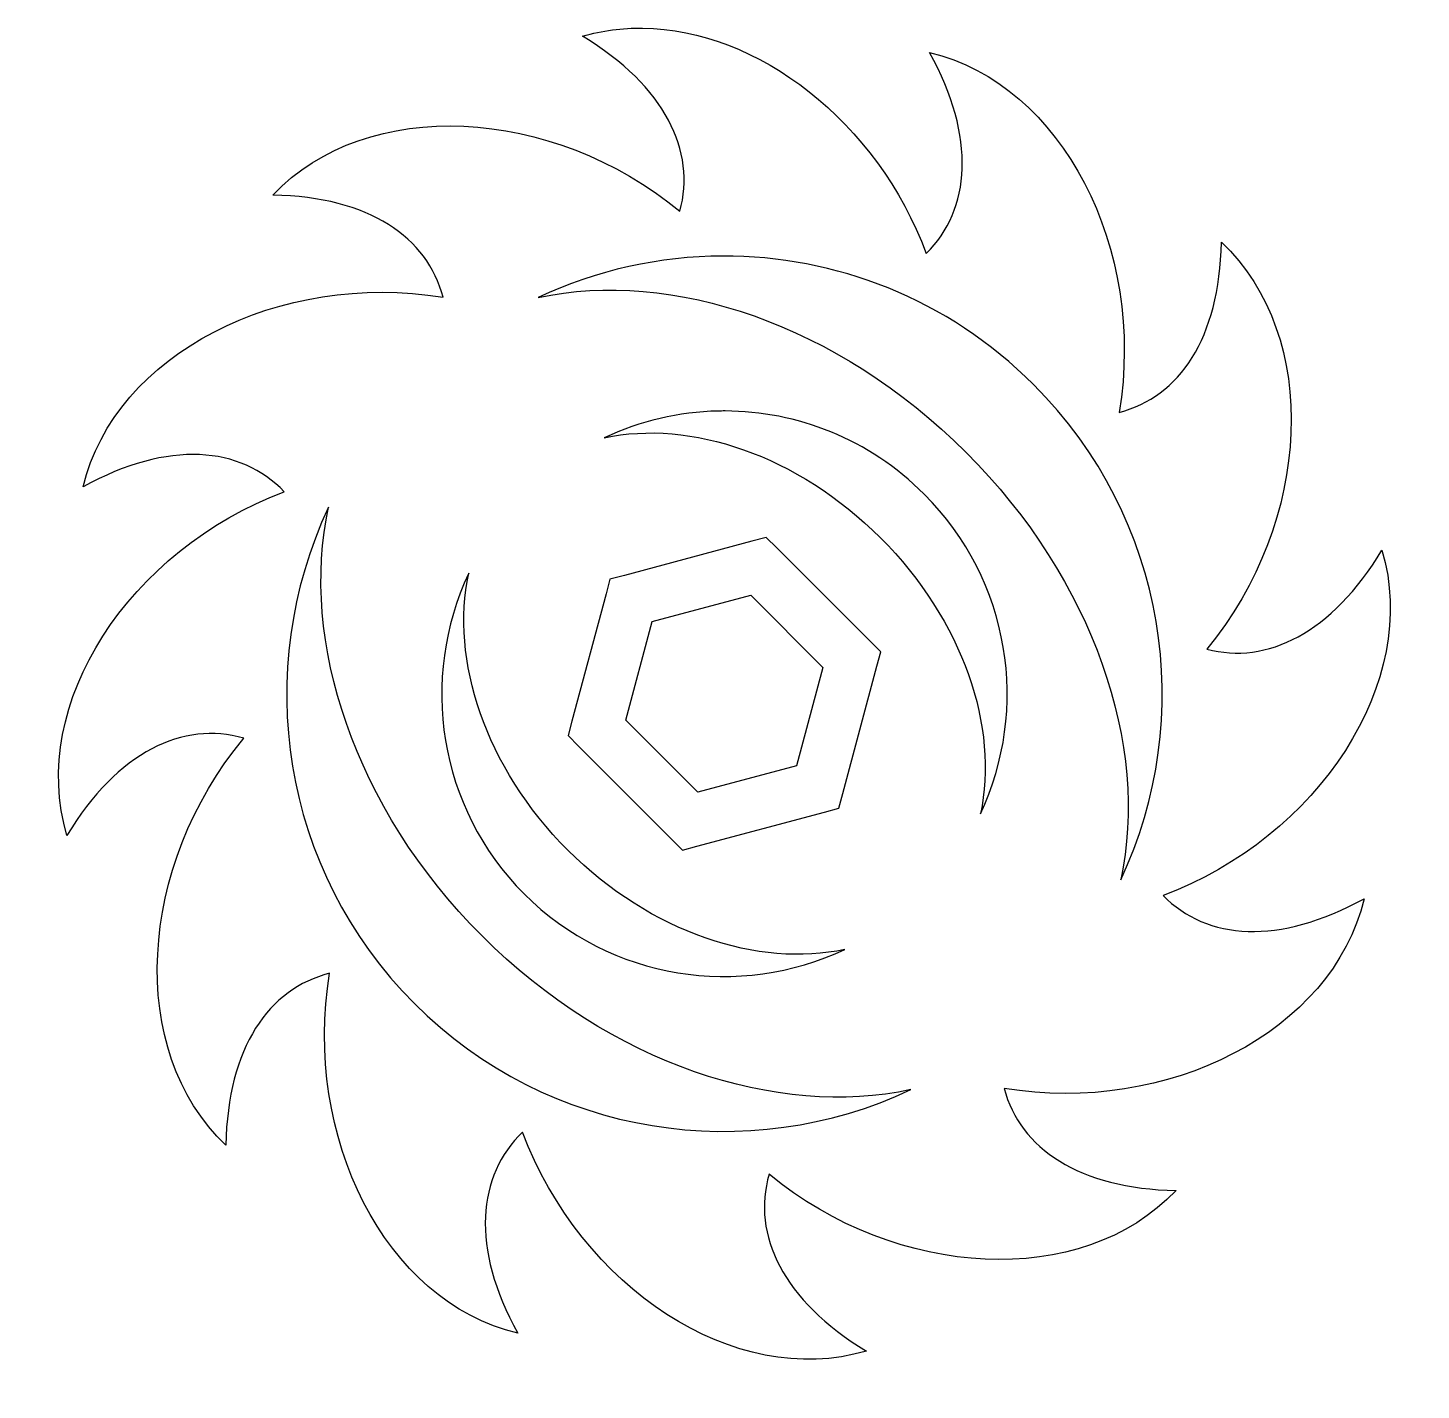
# Model space of a CAD drawing. Header units: centimetres. Extents: x -10.6 to 10.6, y -10.8 to 9.9.
import ezdxf

# ---------------------------------------------------------------- set-up
doc = ezdxf.new("R2010")
doc.units = ezdxf.units.CM
doc.header["$MEASUREMENT"] = 0
doc.layers.add('Layer 1', color=7, linetype='Continuous')

msp = doc.modelspace()

# ---------------------------------------------------------------- linework, layer by layer
at = {"layer": 'Layer 1'}
for points, knots in [([(-1.2545, 9.9002), (-1.56528, 9.9034), (-1.86416, 9.86583), (-2.16508, 9.77639), (-2.16508, 9.77639), (-0.9051, 9.01543), (-0.44168, 8.02612), (-0.68794, 7.11715), (-0.68794, 7.11715), (-2.62712, 8.71667), (-5.43605, 8.87766), (-6.86943, 7.36362), (-6.86943, 7.36362), (-5.3976, 7.33461), (-4.5251, 6.72191), (-4.28403, 5.81129), (-4.28403, 5.81129), (-6.75887, 6.22007), (-9.26795, 4.95486), (-9.75136, 2.93071), (-9.75136, 2.93071), (-8.44854, 3.64904), (-7.35888, 3.54434), (-6.6968, 2.85692), (-6.6968, 2.85692), (-9.048, 1.97531), (-10.59042, -0.36754), (-9.99644, -2.36402), (-9.99644, -2.36402), (-9.22675, -1.08945), (-8.22981, -0.62105), (-7.3122, -0.88679), (-7.3122, -0.88679), (-8.91787, -2.82635), (-9.0997, -5.63305), (-7.58368, -7.0684), (-7.58368, -7.0684), (-7.55442, -5.584), (-6.93092, -4.68987), (-6.00765, -4.45795), (-6.00765, -4.45795), (-6.41697, -6.93313), (-5.17525, -9.44178), (-3.15077, -9.92524), (-3.15077, -9.92524), (-3.86902, -8.62242), (-3.76444, -7.53276), (-3.07698, -6.87068), (-3.07698, -6.87068), (-2.19706, -9.22517), (0.14592, -10.78977), (2.144, -10.19537), (2.144, -10.19537), (0.87112, -9.42673), (0.40331, -8.42786), (0.66686, -7.51117), (0.66686, -7.51117), (2.60591, -9.10765), (5.41476, -9.27059), (6.847, -7.7576), (6.847, -7.7576), (5.37517, -7.7285), (4.47767, -7.11715), (4.23659, -6.20654), (4.23659, -6.20654), (6.71177, -6.61599), (9.22042, -5.34918), (9.70388, -3.32465), (9.70388, -3.32465), (8.40975, -4.03822), (7.31405, -3.95093), (6.65067, -3.2759), (6.65067, -3.2759), (9.00651, -2.3967), (10.56997, -0.02876), (9.97528, 1.97009), (9.97528, 1.97009), (9.21474, 0.71066), (8.22472, 0.22231), (7.31608, 0.46781), (7.31608, 0.46781), (8.91256, 2.4069), (9.05053, 5.21698), (7.53746, 6.64938), (7.53746, 6.64938), (7.50845, 5.17751), (6.89566, 4.3037), (5.98513, 4.06263), (5.98513, 4.06263), (6.39458, 6.53789), (5.12912, 9.04646), (3.10455, 9.52996), (3.10455, 9.52996), (3.81816, 8.23583), (3.72948, 7.14013), (3.05445, 6.47675), (3.05445, 6.47675), (2.30622, 8.47467), (0.49768, 9.8835), (-1.25457, 9.90024), (-1.25457, 9.90024), (-1.25457, 9.90024), (-1.2545, 9.9002), (-1.2545, 9.9002)], [0, 0, 0, 0, 0.03703704, 0.03703704, 0.03703704, 0.03703704, 0.07407407, 0.07407407, 0.07407407, 0.07407407, 0.11111111, 0.11111111, 0.11111111, 0.11111111, 0.14814815, 0.14814815, 0.14814815, 0.14814815, 0.18518519, 0.18518519, 0.18518519, 0.18518519, 0.22222222, 0.22222222, 0.22222222, 0.22222222, 0.25925926, 0.25925926, 0.25925926, 0.25925926, 0.2962963, 0.2962963, 0.2962963, 0.2962963, 0.33333333, 0.33333333, 0.33333333, 0.33333333, 0.37037037, 0.37037037, 0.37037037, 0.37037037, 0.40740741, 0.40740741, 0.40740741, 0.40740741, 0.44444444, 0.44444444, 0.44444444, 0.44444444, 0.48148148, 0.48148148, 0.48148148, 0.48148148, 0.51851852, 0.51851852, 0.51851852, 0.51851852, 0.55555556, 0.55555556, 0.55555556, 0.55555556, 0.59259259, 0.59259259, 0.59259259, 0.59259259, 0.62962963, 0.62962963, 0.62962963, 0.62962963, 0.66666667, 0.66666667, 0.66666667, 0.66666667, 0.7037037, 0.7037037, 0.7037037, 0.7037037, 0.74074074, 0.74074074, 0.74074074, 0.74074074, 0.77777778, 0.77777778, 0.77777778, 0.77777778, 0.81481481, 0.81481481, 0.81481481, 0.81481481, 0.85185185, 0.85185185, 0.85185185, 0.85185185, 0.88888889, 0.88888889, 0.88888889, 0.88888889, 0.92592593, 0.92592593, 0.92592593, 0.92592593, 1, 1, 1, 1]), ([(-0.0369, 6.43719), (1.67065, 6.44195), (3.37946, 5.78941), (4.68465, 4.48431), (4.68465, 4.48431), (6.72187, 2.44709), (7.16877, -0.57289), (6.00763, -3.03871), (6.00763, -3.03871), (6.44559, -1.01389), (5.60505, 1.50814), (3.65677, 3.45642), (3.65677, 3.45642), (1.7084, 5.40479), (-0.81363, 6.24533), (-2.83849, 5.80728), (-2.83849, 5.80728), (-1.95229, 6.22457), (-0.99482, 6.43453), (-0.03693, 6.43719), (-0.03693, 6.43719), (-0.03693, 6.43719), (-0.0369, 6.43719), (-0.0369, 6.43719)], [0, 0, 0, 0, 0.14285714, 0.14285714, 0.14285714, 0.14285714, 0.28571429, 0.28571429, 0.28571429, 0.28571429, 0.42857143, 0.42857143, 0.42857143, 0.42857143, 0.57142857, 0.57142857, 0.57142857, 0.57142857, 0.71428571, 0.71428571, 0.71428571, 0.71428571, 1, 1, 1, 1]), ([(-0.00261, 4.08371), (1.09186, 4.08034), (2.18506, 3.65781), (3.02159, 2.82129), (3.02159, 2.82129), (4.33748, 1.5054), (4.6268, -0.44462), (3.87676, -2.0373), (3.87676, -2.0373), (4.15971, -0.72946), (3.61582, 0.90004), (2.35745, 2.1585), (2.35745, 2.1585), (1.09907, 3.41692), (-0.52907, 3.95949), (-1.837, 3.67655), (-1.837, 3.67655), (-1.28945, 3.93432), (-0.69973, 4.06964), (-0.10811, 4.08242), (-0.10811, 4.08242), (-0.07269, 4.08318), (-0.03794, 4.08381), (-0.00269, 4.08369), (-0.00269, 4.08369), (-0.00269, 4.08369), (-0.00261, 4.08371), (-0.00261, 4.08371)], [0, 0, 0, 0, 0.125, 0.125, 0.125, 0.125, 0.25, 0.25, 0.25, 0.25, 0.375, 0.375, 0.375, 0.375, 0.5, 0.5, 0.5, 0.5, 0.625, 0.625, 0.625, 0.625, 0.75, 0.75, 0.75, 0.75, 1, 1, 1, 1]), ([(-6.02475, 2.62099), (-6.46275, 0.59617), (-5.6406, -1.94298), (-3.69231, -3.8913), (-3.69231, -3.8913), (-1.74402, -5.83967), (0.79647, -6.66308), (2.82129, -6.22509), (2.82129, -6.22509), (0.35548, -7.38623), (-2.68163, -6.95641), (-4.71885, -4.91915), (-4.71885, -4.91915), (-6.75615, -2.88202), (-7.18589, 0.15513), (-6.02479, 2.6209), (-6.02479, 2.6209), (-6.02479, 2.6209), (-6.02475, 2.62099), (-6.02475, 2.62099)], [0, 0, 0, 0, 0.16666667, 0.16666667, 0.16666667, 0.16666667, 0.33333333, 0.33333333, 0.33333333, 0.33333333, 0.5, 0.5, 0.5, 0.5, 0.66666667, 0.66666667, 0.66666667, 0.66666667, 1, 1, 1, 1]), ([(0.62463, 2.16372), (0.62463, 2.16372), (0.78537, 2.00298), (0.78537, 2.00298), (0.78537, 2.00298), (0.78537, 2.00298), (2.20196, 0.58639), (2.20196, 0.58639), (2.20196, 0.58639), (2.20196, 0.58639), (2.36262, 0.42565), (2.36262, 0.42565), (2.36262, 0.42565), (2.36262, 0.42565), (2.30337, 0.20553), (2.30337, 0.20553), (2.30337, 0.20553), (2.30337, 0.20553), (1.7856, -1.72889), (1.7856, -1.72889), (1.7856, -1.72889), (1.7856, -1.72889), (1.72623, -1.94901), (1.72623, -1.94901), (1.72623, -1.94901), (1.72623, -1.94901), (1.5062, -2.00826), (1.5062, -2.00826), (1.5062, -2.00826), (1.5062, -2.00826), (-0.4283, -2.52608), (-0.4283, -2.52608), (-0.4283, -2.52608), (-0.4283, -2.52608), (-0.64842, -2.58545), (-0.64842, -2.58545), (-0.64842, -2.58545), (-0.64842, -2.58545), (-0.80908, -2.42466), (-0.80908, -2.42466), (-0.80908, -2.42466), (-0.80908, -2.42466), (-2.22571, -1.00807), (-2.22571, -1.00807), (-2.22571, -1.00807), (-2.22571, -1.00807), (-2.38654, -0.84733), (-2.38654, -0.84733), (-2.38654, -0.84733), (-2.38654, -0.84733), (-2.32725, -0.62721), (-2.32725, -0.62721), (-2.32725, -0.62721), (-2.32725, -0.62721), (-1.80795, 1.30721), (-1.80795, 1.30721), (-1.80795, 1.30721), (-1.80795, 1.30721), (-1.74997, 1.52733), (-1.74997, 1.52733), (-1.74997, 1.52733), (-1.74997, 1.52733), (-1.52985, 1.58658), (-1.52985, 1.58658), (-1.52985, 1.58658), (-1.52985, 1.58658), (0.40456, 2.1044), (0.40456, 2.1044), (0.40456, 2.1044), (0.40456, 2.1044), (0.62468, 2.16373), (0.62468, 2.16373), (0.62468, 2.16373), (0.62468, 2.16373), (0.62463, 2.16372), (0.62463, 2.16372)], [0, 0, 0, 0, 0.05, 0.05, 0.05, 0.05, 0.1, 0.1, 0.1, 0.1, 0.15, 0.15, 0.15, 0.15, 0.2, 0.2, 0.2, 0.2, 0.25, 0.25, 0.25, 0.25, 0.3, 0.3, 0.3, 0.3, 0.35, 0.35, 0.35, 0.35, 0.4, 0.4, 0.4, 0.4, 0.45, 0.45, 0.45, 0.45, 0.5, 0.5, 0.5, 0.5, 0.55, 0.55, 0.55, 0.55, 0.6, 0.6, 0.6, 0.6, 0.65, 0.65, 0.65, 0.65, 0.7, 0.7, 0.7, 0.7, 0.75, 0.75, 0.75, 0.75, 0.8, 0.8, 0.8, 0.8, 0.85, 0.85, 0.85, 0.85, 0.9, 0.9, 0.9, 0.9, 1, 1, 1, 1]), ([(-3.89527, 1.6182), (-4.17822, 0.31032), (-3.64753, -1.32968), (-2.38903, -2.58805), (-2.38903, -2.58805), (-1.13061, -3.84643), (0.51061, -4.3785), (1.81849, -4.09555), (1.81849, -4.09555), (0.22581, -4.84555), (-1.7361, -4.56808), (-3.05191, -3.25219), (-3.05191, -3.25219), (-4.36772, -1.9363), (-4.64518, 0.02553), (-3.89527, 1.61821), (-3.89527, 1.61821), (-3.89527, 1.61821), (-3.89527, 1.6182), (-3.89527, 1.6182)], [0, 0, 0, 0, 0.16666667, 0.16666667, 0.16666667, 0.16666667, 0.33333333, 0.33333333, 0.33333333, 0.33333333, 0.5, 0.5, 0.5, 0.5, 0.66666667, 0.66666667, 0.66666667, 0.66666667, 1, 1, 1, 1]), ([(0.38875, 1.28482), (0.38875, 1.28482), (-1.10695, 0.88422), (-1.10695, 0.88422), (-1.10695, 0.88422), (-1.10695, 0.88422), (-1.50628, -0.61274), (-1.50628, -0.61274), (-1.50628, -0.61274), (-1.50628, -0.61274), (-0.41383, -1.70523), (-0.41383, -1.70523), (-0.41383, -1.70523), (-0.41383, -1.70523), (1.08313, -1.3059), (1.08313, -1.3059), (1.08313, -1.3059), (1.08313, -1.3059), (1.48373, 0.18971), (1.48373, 0.18971), (1.48373, 0.18971), (1.48373, 0.18971), (0.38871, 1.28481), (0.38871, 1.28481), (0.38871, 1.28481), (0.38871, 1.28481), (0.38875, 1.28482), (0.38875, 1.28482)], [0, 0, 0, 0, 0.125, 0.125, 0.125, 0.125, 0.25, 0.25, 0.25, 0.25, 0.375, 0.375, 0.375, 0.375, 0.5, 0.5, 0.5, 0.5, 0.625, 0.625, 0.625, 0.625, 0.75, 0.75, 0.75, 0.75, 1, 1, 1, 1])]:
    msp.add_open_spline(points, degree=3, knots=knots, dxfattribs=at)

doc.saveas('drawing.dxf')
